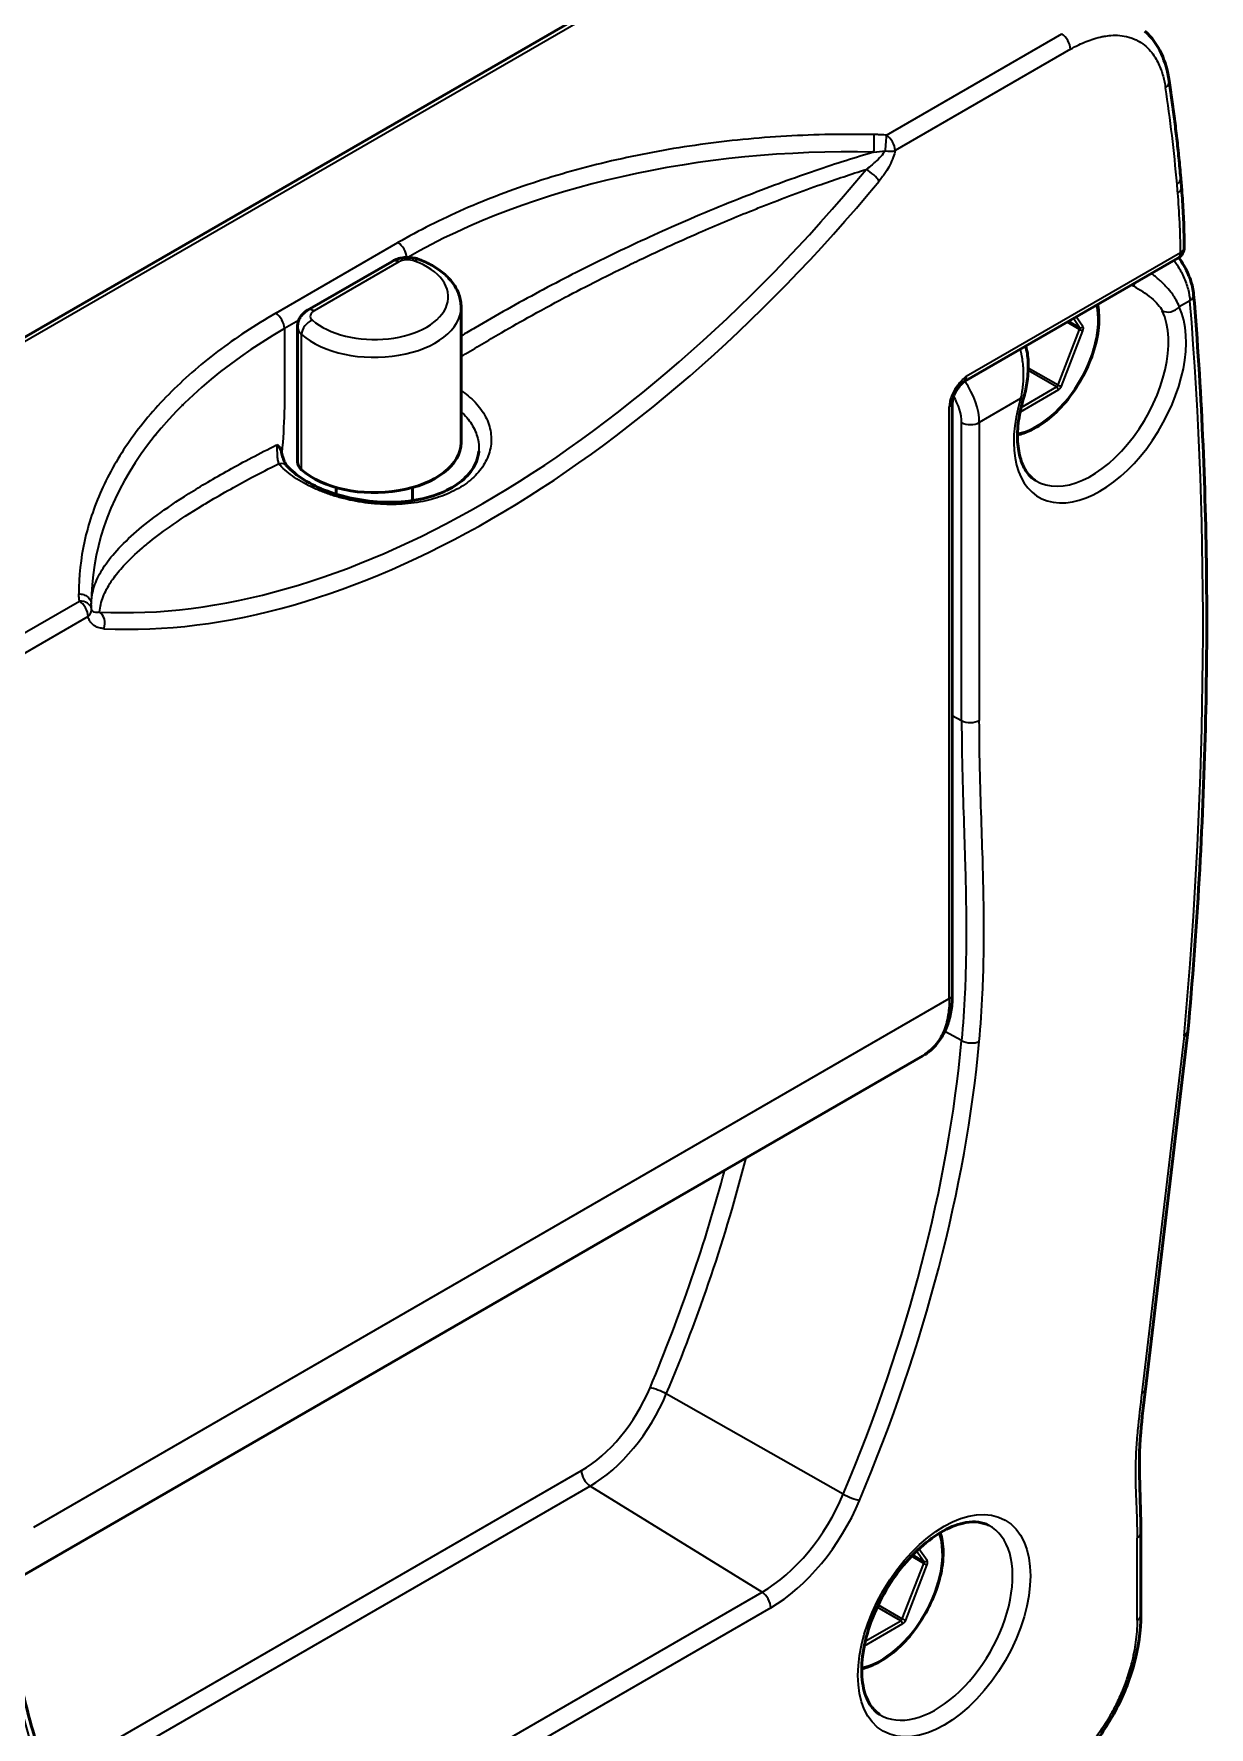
# Model space of a CAD drawing. Header units: millimetres. Extents: x 0 to 3000, y 0 to 3000.
# Drawn here: x 1074.8 to 1120.9, y 2087.1 to 2153.5 of the extents above; entities that cross this region are included whole.
import ezdxf

# ---------------------------------------------------------------- set-up
doc = ezdxf.new("R2010")
doc.units = ezdxf.units.MM
doc.layers.add('Visible (ANSI)', color=7, linetype='Continuous', lineweight=50)
doc.layers.add('Visible Narrow (ANSI)', color=7, linetype='Continuous', lineweight=35)

msp = doc.modelspace()

# ---------------------------------------------------------------- linework, layer by layer
at = {"layer": 'Visible (ANSI)'}
for p, q in [((1056.8588, 2131.5202), (1108.284, 2161.2106)), ((1094.5362, 2147.0317), (1094.5364, 2147.0318)), ((1090.8187, 2146.2876), (1090.8187, 2146.2879)), ((1100.6288, 2146.3336), (1100.629, 2146.3334)), ((1090.8187, 2145.5149), (1090.8187, 2145.5153)), ((1085.5078, 2142.7071), (1088.8274, 2144.6237)), ((1119.637, 2144.7454), (1111.2196, 2139.8856)), ((1091.5247, 2137.5169), (1091.5247, 2142.8241)), ((1085.1113, 2142.0699), (1085.1113, 2136.7627)), ((1111.2196, 2139.8856), (1111.2196, 2139.8856)), ((1080.6058, 2138.989), (1080.6107, 2138.9918)), ((1110.7885, 2115.8777), (1110.7885, 2139.0869)), ((1111.1185, 2138.6239), (1111.1184, 2138.624)), ((1078.7909, 2137.9412), (1078.7918, 2137.9417)), ((1079.5293, 2137.8001), (1079.5332, 2137.8024)), ((1078.1464, 2137.0017), (1078.1471, 2137.0021)), ((1084.5064, 2136.6951), (1084.5064, 2136.6951)), ((1092.2201, 2137.23), (1092.2198, 2137.2302)), ((1086.6247, 2135.4938), (1086.6247, 2135.7552)), ((1089.6247, 2135.2457), (1089.6247, 2135.7552)), ((1118.3639, 2100.4048), (1120.0243, 2114.4102)), ((1073.7982, 2092.7854), (1109.6347, 2113.4756)), ((1118.1836, 2091.5441), (1118.1842, 2094.7664))]:
    msp.add_line(p, q, dxfattribs=at)
msp.add_arc((1119.387, 2145.1784), 0.5, 300, 0.743916, dxfattribs=at)
for centre, major_axis, ratio, start_param, end_param in [((1118.797, 2151.6321), (0.4942, 0.0756), 0.6623992, 0, 0.0003298), ((1119.7551, 2143.28), (0.4983, 0.0411), 0.6272494, 0.0000232, 0.0000526), ((1088.1247, 2137.5169), (3.4, 0), 0.5773503, 3.7171202, 6.2831853), ((1086.1113, 2136.7627), (-1, 0), 0.5773503, 0, 0.5755276), ((1110.3885, 2115.8777), (0.4, 0), 0.5773503, 6.2825864, 6.2831853)]:
    msp.add_ellipse(centre, major_axis=major_axis, ratio=ratio, start_param=start_param, end_param=end_param, dxfattribs=at)
for points, knots in [([(1118.3385, 2153.6469), (1118.6092, 2153.4124), (1118.8272, 2153.1078), (1119.1332, 2152.4454), (1119.2335, 2152.0865), (1119.2914, 2151.7078)], [0, 0, 0, 0, 0.15822052, 0.15822052, 0.30537696, 0.30537696, 0.30537696, 0.30537696]), ([(1119.7464, 2147.9035), (1119.7237, 2148.1624), (1119.6994, 2148.4203), (1119.6479, 2148.934), (1119.6206, 2149.1899), (1119.563, 2149.6993), (1119.5326, 2149.953), (1119.4689, 2150.4581), (1119.4355, 2150.7096), (1119.3661, 2151.2073), (1119.3301, 2151.4535), (1119.2926, 2151.6986)], [0.096076418, 0.096076418, 0.096076418, 0.096076418, 0.10904571, 0.10904571, 0.122015002, 0.122015002, 0.134984294, 0.134984294, 0.147953586, 0.147953586, 0.160765369, 0.160765369, 0.160765369, 0.160765369]), ([(1119.7766, 2147.5472), (1119.7746, 2147.571), (1119.7727, 2147.5947), (1119.7687, 2147.6423), (1119.7667, 2147.6661), (1119.7627, 2147.7136), (1119.7607, 2147.7374), (1119.7567, 2147.7848), (1119.7546, 2147.8086), (1119.7505, 2147.856), (1119.7484, 2147.8798), (1119.7464, 2147.9035)], [0.0900935017, 0.0900935017, 0.0900935017, 0.0900935017, 0.091290085, 0.091290085, 0.0924866683, 0.0924866683, 0.0936832516, 0.0936832516, 0.0948798349, 0.0948798349, 0.0960764182, 0.0960764182, 0.0960764182, 0.0960764182]), ([(1119.887, 2145.1849), (1119.8849, 2145.3455), (1119.8817, 2145.5056), (1119.8734, 2145.8244), (1119.8681, 2145.9832), (1119.8555, 2146.2995), (1119.8481, 2146.4571), (1119.8313, 2146.7708), (1119.8218, 2146.927), (1119.8008, 2147.2381), (1119.7892, 2147.393), (1119.7766, 2147.5472)], [0.014880554, 0.014880554, 0.014880554, 0.014880554, 0.029923143, 0.029923143, 0.044965733, 0.044965733, 0.060008323, 0.060008323, 0.075050912, 0.075050912, 0.090093502, 0.090093502, 0.090093502, 0.090093502]), ([(1088.8274, 2144.6237), (1088.8935, 2144.6618), (1088.9616, 2144.691), (1089.1, 2144.736), (1089.1704, 2144.7518), (1089.3124, 2144.772), (1089.384, 2144.7763), (1089.5271, 2144.7737), (1089.5985, 2144.7668), (1089.7399, 2144.7413), (1089.8099, 2144.7226), (1089.8785, 2144.6969)], [1.5707963, 1.5707963, 1.5707963, 1.5707963, 1.8429815, 1.8429815, 2.1151666, 2.1151666, 2.3873518, 2.3873518, 2.6595369, 2.6595369, 2.9317221, 2.9317221, 2.9317221, 2.9317221]), ([(1091.5247, 2142.8241), (1091.5247, 2142.9927), (1091.4951, 2143.1609), (1091.3838, 2143.4793), (1091.3027, 2143.6295), (1091.1015, 2143.9057), (1090.9815, 2144.0321), (1090.7114, 2144.2614), (1090.5612, 2144.3644), (1090.2367, 2144.5478), (1090.0623, 2144.6281), (1089.8785, 2144.6969)], [2.35619449, 2.35619449, 2.35619449, 2.35619449, 2.55524824, 2.55524824, 2.75430199, 2.75430199, 2.95335574, 2.95335574, 3.15240949, 3.15240949, 3.35146325, 3.35146325, 3.35146325, 3.35146325]), ([(1119.6675, 2144.7645), (1119.7383, 2144.6677), (1119.8047, 2144.5666), (1119.9693, 2144.2843), (1120.0576, 2144.0951), (1120.1924, 2143.7105), (1120.2378, 2143.5109), (1120.2534, 2143.3211)], [0.02812371, 0.02812371, 0.02812371, 0.02812371, 0.06399808, 0.06399808, 0.126373, 0.126373, 0.19280674, 0.19280674, 0.19280674, 0.19280674]), ([(1120.0247, 2114.4138), (1120.2057, 2116.4277), (1120.3538, 2118.4269), (1120.5835, 2122.3926), (1120.6653, 2124.3591), (1120.7623, 2128.2564), (1120.7776, 2130.1871), (1120.7417, 2134.0097), (1120.6905, 2135.9016), (1120.5218, 2139.6434), (1120.4042, 2141.4934), (1120.2534, 2143.3211)], [6.17414147, 6.17414147, 6.17414147, 6.17414147, 6.21408198, 6.21408198, 6.25402248, 6.25402248, 6.29396298, 6.29396298, 6.33390348, 6.33390348, 6.37384398, 6.37384398, 6.37384398, 6.37384398]), ([(1085.5078, 2142.7071), (1085.4696, 2142.685), (1085.4321, 2142.66), (1085.3594, 2142.6021), (1085.3241, 2142.5694), (1085.2578, 2142.4943), (1085.2268, 2142.4519), (1085.1733, 2142.3568), (1085.1508, 2142.304), (1085.1198, 2142.1907), (1085.1113, 2142.1304), (1085.1113, 2142.0699)], [4.71238898, 4.71238898, 4.71238898, 4.71238898, 4.86946861, 4.86946861, 5.02654825, 5.02654825, 5.18362788, 5.18362788, 5.34070751, 5.34070751, 5.49778714, 5.49778714, 5.49778714, 5.49778714]), ([(1116.4851, 2142.9257), (1116.4913, 2142.895), (1116.4969, 2142.864), (1116.5472, 2142.5512), (1116.5487, 2142.2394), (1116.4663, 2141.5839), (1116.3821, 2141.2403), (1116.1376, 2140.5568), (1115.9775, 2140.2171), (1115.5975, 2139.5749), (1115.3777, 2139.2725), (1114.9, 2138.7347), (1114.642, 2138.4995), (1114.1121, 2138.1203), (1113.8403, 2137.9764), (1113.4976, 2137.8611), (1113.4213, 2137.8397), (1113.3458, 2137.823)], [2.9368917, 2.9368917, 2.9368917, 2.9368917, 2.9730583, 2.9730583, 3.2968774, 3.2968774, 3.6216049, 3.6216049, 3.9455192, 3.9455192, 4.2691124, 4.2691124, 4.5931056, 4.5931056, 4.917902, 4.917902, 5.0116946, 5.0116946, 5.0116946, 5.0116946]), ([(1113.6686, 2141.2995), (1113.7223, 2141.1085), (1113.7508, 2140.9051), (1113.775, 2140.4452), (1113.7615, 2140.1801), (1113.6971, 2139.7099), (1113.6525, 2139.4983), (1113.5926, 2139.3007)], [0.0085213, 0.0085213, 0.0085213, 0.0085213, 0.07210683, 0.07210683, 0.1503191, 0.1503191, 0.2145611, 0.2145611, 0.2145611, 0.2145611]), ([(1111.0319, 2139.6852), (1110.9881, 2139.6286), (1110.9466, 2139.5659), (1110.8775, 2139.4384), (1110.8488, 2139.3718), (1110.8113, 2139.2565), (1110.7996, 2139.205), (1110.7901, 2139.1333), (1110.7885, 2139.1084), (1110.7885, 2139.0869)], [0, 0, 0, 0, 0.022104106, 0.022104106, 0.043548964, 0.043548964, 0.061441926, 0.061441926, 0.072189104, 0.072189104, 0.072189104, 0.072189104]), ([(1113.5926, 2139.3007), (1113.4974, 2138.9869), (1113.4291, 2138.6775), (1113.3488, 2138.0876), (1113.3368, 2137.8071), (1113.3659, 2137.2943), (1113.4071, 2137.0621), (1113.5321, 2136.6607), (1113.6156, 2136.4917), (1113.8106, 2136.2186), (1113.9213, 2136.1138), (1114.0453, 2136.035)], [2.7401626, 2.7401626, 2.7401626, 2.7401626, 2.9725892, 2.9725892, 3.2050158, 3.2050158, 3.4374424, 3.4374424, 3.669869, 3.669869, 3.9022956, 3.9022956, 3.9022956, 3.9022956]), ([(1084.4877, 2137.1341), (1084.4812, 2137.1664), (1084.4596, 2137.2414), (1084.3984, 2137.347), (1084.3305, 2137.4022), (1084.2914, 2137.4237)], [0.10248133, 0.10248133, 0.10248133, 0.10248133, 0.33333333, 0.66666667, 1, 1, 1, 1]), ([(1084.4873, 2137.134), (1084.5023, 2137.0604), (1084.5205, 2136.9873), (1084.5613, 2136.8559), (1084.5843, 2136.7955), (1084.6291, 2136.6995), (1084.6516, 2136.661), (1084.6798, 2136.6212), (1084.6883, 2136.6107), (1084.695, 2136.6033)], [0, 0, 0, 0, 0.022589537, 0.022589537, 0.044526229, 0.044526229, 0.064709756, 0.064709756, 0.074840173, 0.074840173, 0.074840173, 0.074840173]), ([(1084.695, 2136.6033), (1084.8619, 2136.4174), (1085.091, 2136.2287), (1085.6335, 2135.8902), (1085.9505, 2135.7354), (1086.6514, 2135.4733), (1087.0464, 2135.3653), (1087.8595, 2135.2177), (1088.2883, 2135.1778), (1089.1227, 2135.1786), (1089.5387, 2135.2193), (1090.3008, 2135.3774), (1090.6565, 2135.497), (1091.2559, 2135.7918), (1091.5098, 2135.969), (1091.9005, 2136.3523), (1092.0399, 2136.5622), (1092.1758, 2136.9054), (1092.2069, 2137.0399), (1092.2169, 2137.1738)], [0, 0, 0, 0, 0.1215135, 0.1215135, 0.2405788, 0.2405788, 0.3645526, 0.3645526, 0.4905784, 0.4905784, 0.6171184, 0.6171184, 0.7429394, 0.7429394, 0.8656587, 0.8656587, 0.9900219, 0.9900219, 1.0688695, 1.0688695, 1.0688695, 1.0688695]), ([(1110.7887, 2115.8776), (1110.7886, 2115.6685), (1110.7737, 2115.4653), (1110.7135, 2115.0747), (1110.6681, 2114.8872), (1110.5456, 2114.5328), (1110.4684, 2114.3658), (1110.282, 2114.0582), (1110.1727, 2113.9175), (1109.9459, 2113.6914), (1109.8332, 2113.6006), (1109.7121, 2113.5231)], [4.71293619, 4.71293619, 4.71293619, 4.71293619, 4.8699672, 4.8699672, 5.0269982, 5.0269982, 5.18402921, 5.18402921, 5.34106021, 5.34106021, 5.47064933, 5.47064933, 5.47064933, 5.47064933]), ([(1119.8807, 2114.2597), (1119.8815, 2114.26), (1119.8822, 2114.2603), (1119.9291, 2114.2808), (1119.9655, 2114.3061), (1120.0105, 2114.3594), (1120.0222, 2114.386), (1120.0247, 2114.4138)], [-0.000317209, -0.000317209, -0.000317209, -0.000317209, 0, 0, 0.019883368, 0.019883368, 0.036636017, 0.036636017, 0.036636017, 0.036636017]), ([(1118.3639, 2100.4048), (1118.2961, 2099.8328), (1118.2259, 2099.2607), (1118.0604, 2097.3306), (1118.1833, 2096.096), (1118.1829, 2094.7661)], [0, 0, 0, 0, 0.19778111, 0.19778111, 0.68170626, 0.68170626, 0.68170626, 0.68170626]), ([(1112.2146, 2095.0603), (1111.9781, 2095.1837), (1111.6837, 2095.2294), (1111.0555, 2095.1222), (1110.7556, 2095.0155), (1110.1453, 2094.6816), (1109.8361, 2094.4598), (1109.2329, 2093.9157), (1108.939, 2093.5926), (1108.4, 2092.8761), (1108.1554, 2092.4821), (1107.7442, 2091.6661), (1107.5777, 2091.2443), (1107.34, 2090.4216), (1107.2683, 2090.0207), (1107.2215, 2089.2865), (1107.2455, 2088.9527), (1107.3729, 2088.3823), (1107.4765, 2088.1477), (1107.7013, 2087.8328), (1107.812, 2087.7282), (1107.9359, 2087.6494)], [0.8100934, 0.8100934, 0.8100934, 0.8100934, 1.232102, 1.232102, 1.5445488, 1.5445488, 1.8448351, 1.8448351, 2.148106, 2.148106, 2.4542277, 2.4542277, 2.7608155, 2.7608155, 3.0653149, 3.0653149, 3.3662364, 3.3662364, 3.670024, 3.670024, 3.9022956, 3.9022956, 3.9022956, 3.9022956]), ([(1110.3163, 2094.772), (1110.3488, 2094.6692), (1110.3742, 2094.5606), (1110.4378, 2094.1656), (1110.4393, 2093.8538), (1110.3569, 2093.1984), (1110.2727, 2092.8547), (1110.0282, 2092.1712), (1109.8681, 2091.8315), (1109.4881, 2091.1893), (1109.2683, 2090.8869), (1108.7906, 2090.3491), (1108.5326, 2090.1139), (1108.0027, 2089.7347), (1107.7309, 2089.5908), (1107.3882, 2089.4755), (1107.3119, 2089.4541), (1107.2364, 2089.4374)], [2.842287, 2.842287, 2.842287, 2.842287, 2.9730583, 2.9730583, 3.2968774, 3.2968774, 3.6216049, 3.6216049, 3.9455192, 3.9455192, 4.2691124, 4.2691124, 4.5931056, 4.5931056, 4.917902, 4.917902, 5.0116946, 5.0116946, 5.0116946, 5.0116946]), ([(1073.7416, 2092.2018), (1073.8452, 2091.1938), (1073.9911, 2090.217), (1074.3658, 2088.3338), (1074.5946, 2087.4276), (1075.1326, 2085.6932), (1075.4418, 2084.8651), (1076.1373, 2083.2939), (1076.5237, 2082.5507), (1077.3696, 2081.1551), (1077.8292, 2080.5025), (1078.3234, 2079.8976)], [3.25315193, 3.25315193, 3.25315193, 3.25315193, 3.34483766, 3.34483766, 3.43652339, 3.43652339, 3.52820913, 3.52820913, 3.61989486, 3.61989486, 3.71158059, 3.71158059, 3.71158059, 3.71158059]), ([(1118.1836, 2091.5441), (1118.1835, 2090.9326), (1118.0922, 2090.2663), (1117.7402, 2088.9886), (1117.4891, 2088.3602), (1116.891, 2087.2428), (1116.5494, 2086.7327), (1115.8096, 2085.8338), (1115.4043, 2085.4328), (1114.7029, 2084.8687), (1114.409, 2084.6671), (1114.1144, 2084.497)], [0, 0, 0, 0, 0.21891378, 0.21891378, 0.41931842, 0.41931842, 0.59948424, 0.59948424, 0.77684351, 0.77684351, 0.89864638, 0.89864638, 0.89864638, 0.89864638])]:
    msp.add_open_spline(points, degree=3, knots=knots, dxfattribs=at)
for points in [[(1111.1912, 2139.864), (1111.1361, 2139.8089), (1111.0821, 2139.7502), (1111.0319, 2139.6852)], [(1111.2196, 2139.8856), (1111.2087, 2139.8793), (1111.1986, 2139.8714), (1111.1909, 2139.8637)], [(1092.2166, 2137.1745), (1092.2166, 2137.1743), (1092.2165, 2137.174), (1092.2165, 2137.1738)]]:
    msp.add_open_spline(points, degree=3, dxfattribs=at)
at = {"layer": 'Visible Narrow (ANSI)'}
for p, q in [((1108.5464, 2161.1784), (1057.1212, 2131.488)), ((1108.2039, 2149.5731), (1115.0805, 2153.5433)), ((1115.4217, 2152.9383), (1108.5451, 2148.9681)), ((1105.4833, 2148.8977), (1105.4833, 2148.8979)), ((1090.953, 2146.3516), (1090.953, 2146.3514)), ((1100.7408, 2146.3812), (1100.7405, 2146.3814)), ((1084.2543, 2142.5907), (1089.0503, 2145.3591)), ((1090.953, 2145.5812), (1090.953, 2145.5807)), ((1089.0774, 2144.5989), (1085.7578, 2142.6823)), ((1111.3286, 2140.1194), (1119.7406, 2144.9745)), ((1094.7366, 2143.5099), (1094.7399, 2143.5118)), ((1120.1087, 2143.0758), (1119.6897, 2142.834)), ((1085.1551, 2142.3083), (1084.5958, 2141.9854)), ((1114.9374, 2139.7778), (1115.7805, 2141.9506)), ((1115.7805, 2141.9506), (1115.2884, 2142.2347)), ((1115.3591, 2142.2755), (1115.7805, 2142.0323)), ((1115.7805, 2142.0323), (1115.5372, 2142.3784)), ((1115.9124, 2142.0676), (1115.6487, 2142.4428)), ((1085.2724, 2136.4485), (1085.2724, 2141.7557)), ((1115.0693, 2139.7315), (1115.9124, 2141.9043)), ((1111.3286, 2140.1194), (1111.3286, 2140.1194)), ((1113.5511, 2140.5781), (1113.5512, 2140.5781)), ((1113.5607, 2140.4611), (1113.5607, 2140.4611)), ((1114.8762, 2139.7016), (1113.7634, 2140.344)), ((1113.7663, 2140.4539), (1114.9374, 2139.7778)), ((1114.9469, 2139.5791), (1113.4442, 2138.7116)), ((1113.4846, 2138.8981), (1114.8762, 2139.7016)), ((1110.6714, 2115.7144), (1110.6714, 2138.9236)), ((1113.4676, 2139.2416), (1111.8478, 2138.3064)), ((1111.1532, 2126.6173), (1111.1532, 2138.2995)), ((1111.8478, 2138.3064), (1111.8478, 2126.6243)), ((1079.3091, 2137.5179), (1079.3054, 2137.5158)), ((1084.3003, 2137.4186), (1084.3003, 2137.4186)), ((1078.0026, 2136.7636), (1078.0019, 2136.7632)), ((1084.4984, 2137.1311), (1084.4954, 2137.0958)), ((1077.4912, 2134.1285), (1077.4892, 2134.1274)), ((1076.8204, 2133.9174), (1076.8204, 2133.9177)), ((1077.2766, 2133.3635), (1077.2749, 2133.3625)), ((1077.2934, 2133.4391), (1077.2951, 2133.4401)), ((1069.6789, 2127.3307), (1076.5554, 2131.3009)), ((1076.8966, 2130.6959), (1070.0201, 2126.7257)), ((1110.7885, 2126.8137), (1111.1532, 2126.6173)), ((1074.7705, 2094.987), (1110.6714, 2115.7144)), ((1111.1517, 2114.0677), (1110.4909, 2114.4266)), ((1119.8807, 2114.2597), (1118.2209, 2100.2596)), ((1106.5134, 2096.2863), (1099.573, 2100.2112)), ((1075.3521, 2085.1434), (1096.2452, 2097.2061)), ((1096.5864, 2096.6011), (1075.6123, 2084.4916)), ((1103.3286, 2092.4366), (1096.5864, 2096.6011)), ((1109.803, 2093.682), (1109.4815, 2094.1394)), ((1118.0371, 2091.3401), (1118.0371, 2094.5622)), ((1108.828, 2091.3922), (1109.6711, 2093.565)), ((1108.9599, 2091.3459), (1109.803, 2093.5187)), ((1109.6711, 2093.565), (1109.1848, 2093.8458)), ((1109.2351, 2093.8984), (1109.6711, 2093.6467)), ((1109.6711, 2093.6467), (1109.3873, 2094.0503)), ((1081.4308, 2079.7939), (1103.3286, 2092.4366)), ((1103.6698, 2091.8316), (1081.772, 2079.1889)), ((1108.7668, 2091.316), (1107.8415, 2091.8502)), ((1107.8828, 2091.9379), (1108.828, 2091.3922)), ((1108.8375, 2091.1935), (1107.3348, 2090.326)), ((1107.3752, 2090.5126), (1108.7668, 2091.316))]:
    msp.add_line(p, q, dxfattribs=at)
for centre, major_axis, ratio, start_param, end_param in [((1115.0681, 2153.1424), (-0.25, 0.433), 0.5773503, 3.9269908, 5.4628754), ((1065.5367, 2110.4247), (-38.4069, -66.5228), 0.5773503, 2.4522709, 2.5171174), ((1118.797, 2151.6321), (0.4942, 0.0756), 0.6623992, 5.4035405, 6.2831853), ((1108.1916, 2149.1722), (0.0341, 0.4988), 0.0503069, 0.6408914, 2.0188214), ((1108.1916, 2149.1722), (0.25, -0.433), 0.5773489, 0.7853891, 2.3212772), ((1107.6563, 2133.4499), (-25.8399, 0.8058), 0.5977916, 4.7288086, 5.5137828), ((1108.1916, 2149.1722), (0.4924, -0.0868), 0.4355527, 4.7131869, 5.5868902), ((1092.3797, 2171.4082), (-22.2159, -38.4791), 0.5773503, 0.2864835, 1.2842898), ((1107.5684, 2147.9768), (-0.385, 0.3191), 0.2307443, 3.7776482, 5.3127122), ((1119.2483, 2147.8598), (0.4981, 0.0437), 0.6300721, 5.4449054, 6.2831853), ((1092.7209, 2171.2112), (-22.4658, -38.9118), 0.5773503, 0.2864837, 1.2842897), ((1065.9471, 2110.7073), (-38.1154, -66.0178), 0.5773503, 2.446288, 2.4522709), ((1119.2782, 2147.5063), (0.4983, 0.0408), 0.6269539, 5.4484941, 6.2831853), ((1092.1719, 2128.5838), (-19.4962, -33.7684), 0.5773503, 2.371079, 2.446288), ((1089.0381, 2144.9578), (-0.25, 0.433), 0.5770142, 3.9776855, 5.4627603), ((1088.1247, 2143.2323), (2.9, 0), 0.5773503, 3.7171202, 7.2784541), ((1089.0774, 2144.1906), (-0.25, 0.433), 0.5773503, 5.4977871, 6.2831853), ((1089.431, 2144.3948), (0.5, 0), 0.5773503, 0.9952688, 2.3561945), ((1089.7031, 2144.2287), (0.1754, 0.4682), 0.4444007, 0, 0.7003532), ((1119.387, 2145.1784), (0.25, -0.433), 0.5773503, 0, 0.7857081), ((1119.387, 2145.1784), (0.5, 0.0065), 0.5858773, 5.49024, 6.2831853), ((1119.7551, 2143.28), (0.4983, 0.0411), 0.6272494, 5.4481579, 6.2831853), ((1084.2417, 2142.1901), (0.2501, -0.433), 0.5770858, 0.7845527, 2.3212194), ((1088.1247, 2142.8241), (3.4, 0), 0.5773503, 3.7171202, 6.2831853), ((1085.7578, 2142.274), (-0.25, 0.433), 0.5773503, 5.4977871, 6.2831853), ((1086.1113, 2142.4782), (-0.5, 0), 0.5773503, 5.4977871, 6.8587129), ((1116.5787, 2139.5129), (-2.3898, -4.1393), 0.5773503, 5.0963567, 9.0408108), ((1114.1038, 2140.9418), (1.7, 2.9445), 0.5773503, 3.6066323, 5.7189668), ((1116.2375, 2139.7099), (-2.14, -3.7066), 0.5773503, 6.2584901, 9.0408108), ((1119.3362, 2143.0381), (-0.4531, -0.2114), 0.7570441, 0.5220831, 2.0579729), ((995.9936, 2058.3895), (-88.1245, -152.6361), 0.5773503, 2.2471858, 2.4468532), ((1102.8496, 2130.7252), (-25.822, 0.7691), 0.5969106, 5.5151613, 6.3029548), ((1086.1113, 2142.0699), (-1, 0), 0.5773503, 0, 0.5755276), ((1085.6919, 2141.9128), (-0.3324, -0.3735), 0.6849633, 4.0563832, 5.6271795), ((1115.8417, 2142.1085), (-0.0818, -0.0575), 0.7886751, 0.3508794, 1.9216757), ((1115.7192, 2141.9561), (0.05, 0.0866), 0.5773503, 4.9741884, 6.0213859), ((1115.8417, 2141.9452), (-0.0932, 0.0362), 0.2113249, 0.938882, 2.5096783), ((1115.7899, 2141.9153), (0.1, 0.1732), 0.5773503, 4.9741884, 6.0213859), ((1110.3965, 2139.1015), (1.0402, -1.7086), 0.592262, 1.7452373, 1.7452708), ((1110.0564, 2138.8899), (0.7895, -1.2753), 0.5970685, 0.7675686, 1.5475364), ((1110.7153, 2139.9298), (0.3165, -0.2446), 0.1858356, 0.0000083, 0.6280893), ((1110.3965, 2139.1015), (1.0402, -1.7086), 0.592262, 0.7716206, 1.691154), ((1113.1141, 2139.4458), (0.4785, -0.1451), 0.3058596, 5.6316485, 6.2831945), ((1114.8762, 2139.7832), (0.05, 0.0866), 0.5773503, 3.9269908, 4.9741884), ((1114.8762, 2139.6199), (-0.05, 0.0866), 0.5773503, 3.9269908, 5.4977871), ((1114.9986, 2139.7723), (0.0932, -0.0362), 0.2113249, 4.0804747, 5.651271), ((1114.9469, 2139.7424), (0.1, 0.1732), 0.5773503, 3.9269908, 4.9741884), ((1110.3885, 2139.0869), (0.4, 0), 0.5773503, 5.4977856, 6.2831525), ((1111.4942, 2138.5105), (-0.5, -0.0001), 0.5773222, 0.8202327, 2.356098), ((1114.0331, 2140.9826), (-1.75, -3.0311), 0.5773503, 5.9850573, 5.9850645), ((1084.3229, 2136.2693), (0.3721, 0.334), 0.7209786, 0.00005, 0.8926078), ((1076.5431, 2130.9), (0.4955, 0.067), 0.798186, 0.0605025, 1.438494), ((1076.5431, 2130.9), (-0.25, 0.433), 0.5773503, 3.9270244, 5.4628781), ((1076.5431, 2130.9), (0.4882, 0.1079), 0.6905121, 5.358811, 6.2328064), ((1077.1656, 2130.4242), (-0.0259, -0.4993), 0.783219, 1.190296, 2.726499), ((1111.4942, 2126.8284), (0.5, 0), 0.5773503, 3.9618974, 5.4977637), ((1110.3885, 2115.8777), (0.4, 0), 0.5773503, 5.4978014, 6.2825864), ((1080.8017, 2100.4711), (21.5949, 37.4035), 0.5773503, 4.9277992, 5.3862279), ((1081.143, 2100.2741), (21.8448, 37.8362), 0.5773503, 4.9277992, 5.3862279), ((1111.4905, 2114.2322), (-0.4979, 0.0457), 0.509486, 0.870204, 2.406073), ((1074.0595, 2104.3637), (-21.4284, -37.1151), 0.5773503, 1.7862066, 2.0235242), ((1073.7183, 2104.5607), (-21.1786, -36.6824), 0.5773503, 1.7862066, 2.007349), ((1096.2452, 2100.8943), (-2.2586, -3.912), 0.5773503, 0.7853982, 1.7862066), ((1096.5864, 2100.6973), (-2.5084, -4.3447), 0.5773503, 0.7853982, 1.7862066), ((1099.2879, 2100.2525), (-0.4609, 0.1938), 0.1745247, 4.1207511, 5.6566408), ((1117.8674, 2100.4637), (0.4965, -0.0589), 0.4872703, 5.5608385, 6.2831853), ((1096.5987, 2097.0019), (-0.25, 0.433), 0.5773503, 0.7853982, 2.3212879), ((1103.3286, 2096.8047), (2.6749, 4.6331), 0.5773503, 3.9269908, 4.9277992), ((1106.7986, 2096.245), (-0.4609, 0.1938), 0.1745247, 0.9791584, 2.5150482), ((1103.6698, 2096.6077), (2.9248, 5.0658), 0.5773503, 3.9269908, 4.9277992), ((1110.1281, 2091.3243), (-2.14, -3.7066), 0.5773503, 6.2584901, 9.4494732), ((1107.9944, 2092.5562), (1.7, 2.9445), 0.5773503, 3.6066323, 5.8181456), ((1117.6842, 2094.7665), (0.5, -0.0001), 0.577237, 5.4967007, 6.2821408), ((1109.7323, 2093.7229), (-0.0818, -0.0575), 0.7886751, 0.3508794, 1.9216757), ((1109.6098, 2093.5705), (0.05, 0.0866), 0.5773503, 4.9741884, 6.0213859), ((1109.7323, 2093.5596), (-0.0932, 0.0362), 0.2113249, 0.938882, 2.5096783), ((1109.6805, 2093.5297), (0.1, 0.1732), 0.5773503, 4.9741884, 6.0213859), ((1103.3162, 2092.0357), (-0.25, 0.433), 0.5773503, 3.9269908, 5.4628806), ((1104.2989, 2113.6432), (-21.8448, -37.8362), 0.5773503, 5.6093464, 6.0677751), ((1117.6836, 2091.5442), (0.5, -0.0001), 0.577237, 5.4976612, 6.2831853), ((1108.7668, 2091.3976), (0.05, 0.0866), 0.5773503, 3.9269908, 4.9741884), ((1108.7668, 2091.2343), (-0.05, 0.0866), 0.5773503, 3.9269908, 5.4977871), ((1108.8892, 2091.3867), (0.0932, -0.0362), 0.2113249, 4.0804747, 5.651271), ((1108.8375, 2091.3568), (0.1, 0.1732), 0.5773503, 3.9269908, 4.9741884)]:
    msp.add_ellipse(centre, major_axis=major_axis, ratio=ratio, start_param=start_param, end_param=end_param, dxfattribs=at)
msp.add_ellipse((1110.4693, 2091.1273), major_axis=(2.3898, 4.1393), ratio=0.5773503, dxfattribs=at)
for points, knots in [([(1115.4217, 2152.9383), (1115.5305, 2153.0011), (1115.6392, 2153.0592), (1115.7476, 2153.1122), (1115.8464, 2153.1605), (1115.9449, 2153.2046), (1116.0428, 2153.2441), (1116.1425, 2153.2844), (1116.2416, 2153.32), (1116.3398, 2153.3506), (1116.4489, 2153.3847), (1116.5569, 2153.4127), (1116.6633, 2153.4342), (1116.6882, 2153.4393), (1116.713, 2153.4439), (1116.7377, 2153.4483), (1116.8282, 2153.4642), (1116.9175, 2153.4754), (1117.0053, 2153.4817), (1117.1254, 2153.4904), (1117.2427, 2153.49), (1117.3564, 2153.4804), (1117.4772, 2153.4702), (1117.594, 2153.4494), (1117.7059, 2153.4183), (1117.7695, 2153.4006), (1117.8316, 2153.3794), (1117.8919, 2153.355), (1117.9416, 2153.3349), (1117.9902, 2153.3124), (1118.0375, 2153.2878), (1118.1407, 2153.234), (1118.2381, 2153.1695), (1118.3289, 2153.095), (1118.413, 2153.026), (1118.4915, 2152.9483), (1118.564, 2152.8626), (1118.6219, 2152.7942), (1118.676, 2152.7208), (1118.7262, 2152.6426), (1118.7321, 2152.6333), (1118.7381, 2152.624), (1118.7439, 2152.6145), (1118.7929, 2152.5357), (1118.8379, 2152.4522), (1118.8791, 2152.3645), (1118.9158, 2152.2862), (1118.9494, 2152.2045), (1118.9799, 2152.1197), (1119.0073, 2152.0434), (1119.0322, 2151.9645), (1119.0546, 2151.8834), (1119.0749, 2151.8099), (1119.0932, 2151.7346), (1119.1093, 2151.6575), (1119.125, 2151.5826), (1119.1387, 2151.506), (1119.1506, 2151.428)], [0, 0, 0, 0, 0.06076372, 0.06076372, 0.06076372, 0.11616863, 0.11616863, 0.11616863, 0.17261167, 0.17261167, 0.17261167, 0.23532933, 0.23532933, 0.23532933, 0.25, 0.25, 0.25, 0.30376686, 0.30376686, 0.30376686, 0.37730725, 0.37730725, 0.37730725, 0.45549994, 0.45549994, 0.45549994, 0.5, 0.5, 0.5, 0.53667015, 0.53667015, 0.53667015, 0.61669867, 0.61669867, 0.61669867, 0.69084159, 0.69084159, 0.69084159, 0.75, 0.75, 0.75, 0.75704135, 0.75704135, 0.75704135, 0.81585758, 0.81585758, 0.81585758, 0.86834111, 0.86834111, 0.86834111, 0.91559913, 0.91559913, 0.91559913, 0.95840408, 0.95840408, 0.95840408, 0.99999447, 0.99999447, 0.99999447, 0.99999447]), ([(1107.7299, 2149.594), (1106.5713, 2149.6182), (1105.4242, 2149.5975), (1104.2836, 2149.5318), (1103.1429, 2149.466), (1102.0087, 2149.3551), (1100.8947, 2149.2001), (1099.7807, 2149.0451), (1098.6871, 2148.846), (1097.6222, 2148.6046), (1096.5573, 2148.3632), (1095.5213, 2148.0795), (1094.5224, 2147.7556), (1093.5236, 2147.4316), (1092.562, 2147.0674), (1091.6487, 2146.6675), (1090.7354, 2146.2676), (1089.8705, 2145.8321), (1089.0503, 2145.359)], [0, 0, 0, 0, 0.16666667, 0.16666667, 0.16666667, 0.33333333, 0.33333333, 0.33333333, 0.5, 0.5, 0.5, 0.66666667, 0.66666667, 0.66666667, 0.83333333, 0.83333333, 0.83333333, 0.99999956, 0.99999956, 0.99999956, 0.99999956]), ([(1108.2039, 2149.5731), (1108.1918, 2149.574), (1108.1797, 2149.5748), (1108.1676, 2149.5755), (1108.1272, 2149.5782), (1108.0867, 2149.5805), (1108.0463, 2149.5826), (1107.9938, 2149.5854), (1107.9413, 2149.5878), (1107.8885, 2149.5896), (1107.8357, 2149.5915), (1107.7826, 2149.5929), (1107.7299, 2149.594)], [0.00000214, 0.00000214, 0.00000214, 0.00000214, 0.07687593, 0.07687593, 0.07687593, 0.33333333, 0.33333333, 0.33333333, 0.66666667, 0.66666667, 0.66666667, 1, 1, 1, 1]), ([(1107.7163, 2148.9079), (1107.0088, 2148.697), (1106.2342, 2148.4557), (1105.4158, 2148.1772), (1104.5964, 2147.8983), (1103.7332, 2147.584), (1102.7666, 2147.2074), (1101.8, 2146.8308), (1100.7316, 2146.3855), (1099.78, 2145.9633), (1098.8283, 2145.541), (1097.9891, 2145.1491), (1097.1436, 2144.7371), (1096.298, 2144.3252), (1095.4483, 2143.8911), (1094.5985, 2143.4361), (1093.7487, 2142.9812), (1092.899, 2142.5048), (1092.0779, 2142.0216), (1091.892, 2141.9122), (1091.7076, 2141.8025), (1091.5247, 2141.6925)], [0.00018952, 0.00018952, 0.00018952, 0.00018952, 0.14285714, 0.14285714, 0.14285714, 0.28571429, 0.28571429, 0.28571429, 0.42857143, 0.42857143, 0.42857143, 0.57142857, 0.57142857, 0.57142857, 0.71428571, 0.71428571, 0.71428571, 0.85714286, 0.85714286, 0.85714286, 0.88947247, 0.88947247, 0.88947247, 0.88947247]), ([(1108.1542, 2148.9577), (1108.1079, 2148.8875), (1108.0508, 2148.8092), (1107.9846, 2148.7338), (1107.9185, 2148.6583), (1107.8436, 2148.5862), (1107.7499, 2148.5024), (1107.7178, 2148.4737), (1107.6835, 2148.4437), (1107.6468, 2148.4129), (1107.5766, 2148.3538), (1107.498, 2148.2919), (1107.4117, 2148.2305)], [0.0000003, 0.0000003, 0.0000003, 0.0000003, 0.33333333, 0.33333333, 0.33333333, 0.66666667, 0.66666667, 0.66666667, 0.78088261, 0.78088261, 0.78088261, 1, 1, 1, 1]), ([(1091.5247, 2140.8851), (1091.9974, 2141.176), (1092.4829, 2141.4662), (1092.9794, 2141.7548), (1093.3603, 2141.9762), (1093.7477, 2142.1966), (1094.1407, 2142.4156), (1094.6146, 2142.6797), (1095.0968, 2142.9416), (1095.586, 2143.2006), (1096.4458, 2143.6559), (1097.327, 2144.1022), (1098.2233, 2144.5349), (1098.2729, 2144.5588), (1098.3225, 2144.5827), (1098.3721, 2144.6066), (1099.192, 2145.0003), (1100.0241, 2145.3823), (1100.8643, 2145.7499), (1101.5187, 2146.0362), (1102.1779, 2146.3136), (1102.8404, 2146.5808), (1103.0201, 2146.6534), (1103.2001, 2146.7251), (1103.3803, 2146.7961), (1104.1328, 2147.0924), (1104.8887, 2147.3749), (1105.6461, 2147.6412), (1106.234, 2147.8479), (1106.8228, 2148.0448), (1107.4117, 2148.2305)], [0.08268984, 0.08268984, 0.08268984, 0.08268984, 0.1773671, 0.1773671, 0.1773671, 0.25, 0.25, 0.25, 0.33757155, 0.33757155, 0.33757155, 0.49148768, 0.49148768, 0.49148768, 0.5, 0.5, 0.5, 0.64053537, 0.64053537, 0.64053537, 0.75, 0.75, 0.75, 0.77970491, 0.77970491, 0.77970491, 0.9037351, 0.9037351, 0.9037351, 1, 1, 1, 1]), ([(1119.4868, 2144.6587), (1119.5261, 2144.6037), (1119.6658, 2144.397), (1119.8717, 2144.0161), (1120.0475, 2143.5268), (1120.0999, 2143.2194), (1120.1087, 2143.0758)], [0.15648272, 0.15648272, 0.15648272, 0.15648272, 0.25, 0.5, 0.75, 0.99999998, 0.99999998, 0.99999998, 0.99999998]), ([(1119.6897, 2142.834), (1119.6614, 2142.9205), (1119.6219, 2143.0108), (1119.5692, 2143.1058), (1119.5472, 2143.1457), (1119.5227, 2143.1864), (1119.4957, 2143.228), (1119.4554, 2143.2901), (1119.4091, 2143.3547), (1119.3586, 2143.419), (1119.2947, 2143.5003), (1119.2238, 2143.581), (1119.152, 2143.6563), (1119.1229, 2143.6867), (1119.0936, 2143.7163), (1119.0642, 2143.7452), (1118.9635, 2143.844), (1118.8611, 2143.9347), (1118.7518, 2144.0245), (1118.7375, 2144.0363), (1118.723, 2144.048), (1118.7085, 2144.0597), (1118.6725, 2144.0887), (1118.6359, 2144.1174), (1118.5987, 2144.1459)], [0, 0, 0, 0, 0.17615519, 0.17615519, 0.17615519, 0.25, 0.25, 0.25, 0.36029296, 0.36029296, 0.36029296, 0.5, 0.5, 0.5, 0.55655512, 0.55655512, 0.55655512, 0.75, 0.75, 0.75, 0.77532023, 0.77532023, 0.77532023, 0.83798906, 0.83798906, 0.83798906, 0.83798906]), ([(1117.8913, 2143.6592), (1117.8921, 2143.6599), (1117.8933, 2143.6613), (1117.8951, 2143.6637), (1117.9012, 2143.6718), (1117.9134, 2143.6903), (1117.9334, 2143.7226), (1117.9435, 2143.7389), (1117.9556, 2143.7587), (1117.9695, 2143.7817), (1117.9699, 2143.7822), (1117.9702, 2143.7827), (1117.9705, 2143.7832)], [0, 0, 0, 0, 0.05744275, 0.05744275, 0.05744275, 0.25, 0.25, 0.25, 0.34669323, 0.34669323, 0.34669323, 0.34889642, 0.34889642, 0.34889642, 0.34889642]), ([(1117.8913, 2143.6592), (1118.1458, 2143.5133), (1118.3915, 2143.3556), (1118.5918, 2143.1893), (1118.7921, 2143.023), (1118.9468, 2142.8477), (1119.0233, 2142.6838)], [0, 0, 0, 0, 0.5, 0.5, 0.5, 1, 1, 1, 1]), ([(1084.2539, 2142.5907), (1083.4343, 2142.1172), (1081.9179, 2141.1141), (1079.9915, 2139.4295), (1078.4619, 2137.6032), (1077.3515, 2135.6651), (1076.6802, 2133.6457), (1076.5333, 2132.2774), (1076.5356, 2131.5851)], [0.0000004, 0.0000004, 0.0000004, 0.0000004, 0.16666667, 0.33333333, 0.5, 0.66666667, 0.83333333, 1, 1, 1, 1]), ([(1113.4448, 2141.1703), (1113.4637, 2141.1019), (1113.4803, 2141.0321), (1113.4947, 2140.9613), (1113.4963, 2140.9531), (1113.498, 2140.9448), (1113.4996, 2140.9365), (1113.5344, 2140.7585), (1113.5557, 2140.5743), (1113.565, 2140.387), (1113.5659, 2140.3707), (1113.5666, 2140.3544), (1113.5672, 2140.3381), (1113.5742, 2140.1579), (1113.57, 2139.9754), (1113.5549, 2139.7981), (1113.5542, 2139.7896), (1113.5534, 2139.7812), (1113.5527, 2139.7728), (1113.5359, 2139.5883), (1113.5076, 2139.4096), (1113.4676, 2139.2416)], [0.1546748, 0.1546748, 0.1546748, 0.1546748, 0.25, 0.25, 0.25, 0.26110194, 0.26110194, 0.26110194, 0.5, 0.5, 0.5, 0.52077369, 0.52077369, 0.52077369, 0.75, 0.75, 0.75, 0.76090777, 0.76090777, 0.76090777, 0.99999999, 0.99999999, 0.99999999, 0.99999999]), ([(1111.3286, 2140.1194), (1111.286, 2140.0783), (1111.2441, 2140.0366), (1111.2055, 2139.9978), (1111.167, 2139.959), (1111.1318, 2139.9231), (1111.0975, 2139.8851), (1111.0632, 2139.8471), (1111.0298, 2139.807), (1110.9982, 2139.7665)], [0, 0, 0, 0, 0.3333333, 0.3333333, 0.3333333, 0.6666667, 0.6666667, 0.6666667, 1, 1, 1, 1]), ([(1111.3286, 2140.1194), (1111.3256, 2140.0949), (1111.3203, 2140.0717), (1111.3115, 2140.0489), (1111.3028, 2140.0261), (1111.2908, 2140.0035), (1111.2788, 2139.9823), (1111.2668, 2139.961), (1111.2545, 2139.9411), (1111.2402, 2139.9213), (1111.231, 2139.9087), (1111.221, 2139.8961), (1111.2088, 2139.8826), (1111.2034, 2139.8766), (1111.1976, 2139.8704), (1111.1912, 2139.864)], [0, 0, 0, 0, 0.14285714, 0.14285714, 0.14285714, 0.28571429, 0.28571429, 0.28571429, 0.42857143, 0.42857143, 0.42857143, 0.52016761, 0.52016761, 0.52016761, 0.5610263, 0.5610263, 0.5610263, 0.5610263]), ([(1111.3286, 2140.1192), (1111.3294, 2140.0665), (1111.3209, 2140.0189), (1111.3027, 2139.9791), (1111.2844, 2139.9392), (1111.2563, 2139.9074), (1111.2217, 2139.8868), (1111.221, 2139.8864), (1111.2203, 2139.886), (1111.2196, 2139.8856)], [0.00041856, 0.00041856, 0.00041856, 0.00041856, 0.33333333, 0.33333333, 0.33333333, 0.66666667, 0.66666667, 0.66666667, 0.67324093, 0.67324093, 0.67324093, 0.67324093]), ([(1091.5247, 2139.5578), (1091.6216, 2139.4925), (1091.7135, 2139.4241), (1091.7998, 2139.3529), (1091.8993, 2139.2709), (1091.9914, 2139.1852), (1092.0755, 2139.0965), (1092.1596, 2139.0079), (1092.2357, 2138.9162), (1092.3037, 2138.8217), (1092.3717, 2138.7272), (1092.4317, 2138.6298), (1092.4832, 2138.5302), (1092.5347, 2138.4305), (1092.5777, 2138.3286), (1092.6116, 2138.2257), (1092.6456, 2138.1229), (1092.6706, 2138.0192), (1092.6866, 2137.9154), (1092.7026, 2137.8116), (1092.7097, 2137.7076), (1092.7076, 2137.6039), (1092.7055, 2137.5003), (1092.6944, 2137.3969), (1092.6742, 2137.2945), (1092.6541, 2137.1921), (1092.625, 2137.0908), (1092.5872, 2136.9912), (1092.5495, 2136.8916), (1092.503, 2136.7938), (1092.4483, 2136.6987), (1092.3935, 2136.6036), (1092.3305, 2136.5112), (1092.2597, 2136.4221), (1092.1889, 2136.3331), (1092.1102, 2136.2475), (1092.0241, 2136.1655), (1091.938, 2136.0835), (1091.8444, 2136.005), (1091.7437, 2135.9306), (1091.643, 2135.8562), (1091.5353, 2135.7858), (1091.4214, 2135.7201), (1091.3075, 2135.6544), (1091.1874, 2135.5934), (1091.062, 2135.5373), (1090.9366, 2135.4813), (1090.8058, 2135.4302), (1090.67, 2135.3843), (1090.5342, 2135.3383), (1090.3934, 2135.2975), (1090.2482, 2135.2621), (1090.1031, 2135.2266), (1089.9536, 2135.1966), (1089.801, 2135.1721), (1089.6484, 2135.1476), (1089.4927, 2135.1287), (1089.3349, 2135.1153), (1089.1771, 2135.1019), (1089.0171, 2135.0941), (1088.8561, 2135.0918), (1088.695, 2135.0895), (1088.5328, 2135.0927), (1088.3703, 2135.1014), (1088.2078, 2135.11), (1088.0451, 2135.1242), (1087.8827, 2135.1436), (1087.7203, 2135.163), (1087.5583, 2135.1877), (1087.3979, 2135.2174), (1087.2374, 2135.247), (1087.0785, 2135.2817), (1086.9227, 2135.321), (1086.7668, 2135.3603), (1086.6141, 2135.4042), (1086.4653, 2135.4523), (1086.3165, 2135.5004), (1086.1718, 2135.5528), (1086.0315, 2135.6091), (1085.8912, 2135.6654), (1085.7554, 2135.7256), (1085.6248, 2135.7894), (1085.4942, 2135.8532), (1085.3688, 2135.9205), (1085.2497, 2135.9909), (1085.1306, 2136.0612), (1085.0178, 2136.1345), (1084.9121, 2136.2102), (1084.8063, 2136.2859), (1084.7077, 2136.3641), (1084.6171, 2136.4438), (1084.5265, 2136.5235), (1084.4439, 2136.6047), (1084.3688, 2136.6878)], [0.09211583, 0.09211583, 0.09211583, 0.09211583, 0.11764706, 0.11764706, 0.11764706, 0.14705882, 0.14705882, 0.14705882, 0.17647059, 0.17647059, 0.17647059, 0.20588235, 0.20588235, 0.20588235, 0.23529412, 0.23529412, 0.23529412, 0.26470588, 0.26470588, 0.26470588, 0.29411765, 0.29411765, 0.29411765, 0.32352941, 0.32352941, 0.32352941, 0.35294118, 0.35294118, 0.35294118, 0.38235294, 0.38235294, 0.38235294, 0.41176471, 0.41176471, 0.41176471, 0.44117647, 0.44117647, 0.44117647, 0.47058824, 0.47058824, 0.47058824, 0.5, 0.5, 0.5, 0.52941176, 0.52941176, 0.52941176, 0.55882353, 0.55882353, 0.55882353, 0.58823529, 0.58823529, 0.58823529, 0.61764706, 0.61764706, 0.61764706, 0.64705882, 0.64705882, 0.64705882, 0.67647059, 0.67647059, 0.67647059, 0.70588235, 0.70588235, 0.70588235, 0.73529412, 0.73529412, 0.73529412, 0.76470588, 0.76470588, 0.76470588, 0.79411765, 0.79411765, 0.79411765, 0.82352941, 0.82352941, 0.82352941, 0.85294118, 0.85294118, 0.85294118, 0.88235294, 0.88235294, 0.88235294, 0.91176471, 0.91176471, 0.91176471, 0.94117647, 0.94117647, 0.94117647, 0.97058824, 0.97058824, 0.97058824, 1, 1, 1, 1]), ([(1091.5247, 2138.7293), (1091.6877, 2138.5803), (1091.8247, 2138.4185), (1091.9326, 2138.248), (1092.0483, 2138.0651), (1092.1305, 2137.8721), (1092.1766, 2137.6757), (1092.2156, 2137.5098), (1092.229, 2137.3415), (1092.2166, 2137.1745)], [0.12922868, 0.12922868, 0.12922868, 0.12922868, 0.1875, 0.1875, 0.1875, 0.25, 0.25, 0.25, 0.30279518, 0.30279518, 0.30279518, 0.30279518]), ([(1077.0242, 2131.1891), (1077.0262, 2131.422), (1077.0672, 2131.6525), (1077.138, 2131.8721), (1077.2089, 2132.0916), (1077.3074, 2132.3004), (1077.4383, 2132.5165), (1077.5692, 2132.7327), (1077.7333, 2132.9561), (1077.9426, 2133.1959), (1078.152, 2133.4357), (1078.41, 2133.6914), (1078.6881, 2133.9358), (1078.9661, 2134.1803), (1079.2586, 2134.4147), (1079.6108, 2134.6745), (1079.963, 2134.9344), (1080.3792, 2135.2185), (1080.8499, 2135.5154), (1081.3205, 2135.8123), (1081.8449, 2136.1224), (1082.4189, 2136.4419), (1082.993, 2136.7614), (1083.6162, 2137.0903), (1084.2914, 2137.4237)], [0, 0, 0, 0, 0.125, 0.125, 0.125, 0.25, 0.25, 0.25, 0.375, 0.375, 0.375, 0.5, 0.5, 0.5, 0.625, 0.625, 0.625, 0.75, 0.75, 0.75, 0.875, 0.875, 0.875, 1, 1, 1, 1]), ([(1084.2915, 2137.423), (1084.2963, 2137.3731), (1084.2998, 2137.3112), (1084.3025, 2137.2447), (1084.3053, 2137.178), (1084.3072, 2137.1067), (1084.3111, 2137.0377), (1084.3149, 2136.9688), (1084.3207, 2136.9022), (1084.33, 2136.8424), (1084.3394, 2136.7826), (1084.3524, 2136.7297), (1084.3688, 2136.6878)], [0.00110312, 0.00110312, 0.00110312, 0.00110312, 0.25, 0.25, 0.25, 0.5, 0.5, 0.5, 0.75, 0.75, 0.75, 1, 1, 1, 1]), ([(1077.3469, 2130.873), (1077.3649, 2131.0715), (1077.4125, 2131.2705), (1077.49, 2131.4716), (1077.5656, 2131.6678), (1077.6696, 2131.8658), (1077.8022, 2132.0668), (1077.8242, 2132.1), (1077.8469, 2132.1334), (1077.8704, 2132.1668), (1077.9905, 2132.3375), (1078.131, 2132.5104), (1078.2921, 2132.686), (1078.5025, 2132.9155), (1078.7481, 2133.1498), (1079.0287, 2133.3896), (1079.0903, 2133.4422), (1079.1535, 2133.495), (1079.2184, 2133.5482), (1079.481, 2133.7631), (1079.7711, 2133.9825), (1080.0888, 2134.2064), (1080.4818, 2134.4835), (1080.9171, 2134.7675), (1081.3936, 2135.0578), (1081.4354, 2135.0833), (1081.4776, 2135.1088), (1081.52, 2135.1344), (1082.0656, 2135.4631), (1082.6635, 2135.7998), (1083.31, 2136.1427), (1083.6498, 2136.3228), (1084.003, 2136.5047), (1084.3688, 2136.6878)], [0, 0, 0, 0, 0.1169945, 0.1169945, 0.1169945, 0.2311247, 0.2311247, 0.2311247, 0.25, 0.25, 0.25, 0.3464106, 0.3464106, 0.3464106, 0.4723733, 0.4723733, 0.4723733, 0.5, 0.5, 0.5, 0.6117474, 0.6117474, 0.6117474, 0.75, 0.75, 0.75, 0.7621358, 0.7621358, 0.7621358, 0.9180556, 0.9180556, 0.9180556, 1, 1, 1, 1]), ([(1076.5554, 2131.3009), (1076.5513, 2131.3313), (1076.5479, 2131.3621), (1076.545, 2131.3933), (1076.5421, 2131.4244), (1076.5397, 2131.4559), (1076.5382, 2131.4879), (1076.5366, 2131.5198), (1076.5358, 2131.5522), (1076.5356, 2131.5851)], [0, 0, 0, 0, 0.3333333, 0.3333333, 0.3333333, 0.6666667, 0.6666667, 0.6666667, 1, 1, 1, 1]), ([(1076.5356, 2131.5851), (1076.5935, 2131.5844), (1076.6555, 2131.575), (1076.7153, 2131.5551), (1076.7751, 2131.5353), (1076.8325, 2131.5048), (1076.8798, 2131.4664), (1076.9271, 2131.428), (1076.9643, 2131.3816), (1076.9882, 2131.3334), (1077.0121, 2131.2852), (1077.023, 2131.2352), (1077.0242, 2131.1891)], [0, 0, 0, 0, 0.25, 0.25, 0.25, 0.5, 0.5, 0.5, 0.75, 0.75, 0.75, 0.99941534, 0.99941534, 0.99941534, 0.99941534]), ([(1077.5191, 2130.2198), (1077.4684, 2130.2242), (1077.4215, 2130.2312), (1077.3784, 2130.2403), (1077.3425, 2130.2479), (1077.3093, 2130.2569), (1077.2789, 2130.2672), (1077.2485, 2130.2774), (1077.221, 2130.2893), (1077.1951, 2130.3028), (1077.1634, 2130.3192), (1077.1341, 2130.3381), (1077.1055, 2130.3615), (1077.0886, 2130.3753), (1077.0718, 2130.3904), (1077.0556, 2130.4066), (1077.022, 2130.4401), (1076.9916, 2130.4785), (1076.9672, 2130.517), (1076.9628, 2130.5239), (1076.9586, 2130.5309), (1076.9546, 2130.538), (1076.9258, 2130.5885), (1076.9073, 2130.6401), (1076.8966, 2130.6959)], [0.00121608, 0.00121608, 0.00121608, 0.00121608, 0.13710194, 0.13710194, 0.13710194, 0.25, 0.25, 0.25, 0.36267155, 0.36267155, 0.36267155, 0.5, 0.5, 0.5, 0.58136978, 0.58136978, 0.58136978, 0.75, 0.75, 0.75, 0.78050582, 0.78050582, 0.78050582, 1, 1, 1, 1]), ([(1077.0344, 2130.9908), (1077.0317, 2131.0153), (1077.0295, 2131.0398), (1077.0278, 2131.0643), (1077.0252, 2131.1018), (1077.0238, 2131.1392), (1077.0235, 2131.1768), (1077.0235, 2131.1807), (1077.0235, 2131.1846), (1077.0242, 2131.1891)], [0.00000663, 0.00000663, 0.00000663, 0.00000663, 0.37162823, 0.37162823, 0.37162823, 0.94049262, 0.94049262, 0.94049262, 0.99978668, 0.99978668, 0.99978668, 0.99978668]), ([(1077.3469, 2130.873), (1077.3276, 2130.8674), (1077.3088, 2130.8633), (1077.2907, 2130.8606), (1077.2569, 2130.8556), (1077.2254, 2130.8554), (1077.1978, 2130.8585), (1077.1554, 2130.8634), (1077.1214, 2130.8753), (1077.0934, 2130.8976), (1077.0654, 2130.92), (1077.0444, 2130.9531), (1077.0344, 2130.9908)], [0, 0, 0, 0, 0.11644246, 0.11644246, 0.11644246, 0.33333333, 0.33333333, 0.33333333, 0.66666667, 0.66666667, 0.66666667, 0.99999612, 0.99999612, 0.99999612, 0.99999612]), ([(1111.1532, 2126.6173), (1111.1532, 2125.8917), (1111.1656, 2125.1743), (1111.1837, 2124.4613), (1111.2002, 2123.8108), (1111.2214, 2123.164), (1111.2426, 2122.5179), (1111.262, 2121.928), (1111.2814, 2121.3387), (1111.2971, 2120.7478), (1111.3002, 2120.634), (1111.3031, 2120.5201), (1111.3058, 2120.4061), (1111.3161, 2119.9788), (1111.3242, 2119.5505), (1111.3287, 2119.1205), (1111.3341, 2118.6059), (1111.3344, 2118.0887), (1111.3275, 2117.5679), (1111.3262, 2117.4728), (1111.3247, 2117.3777), (1111.3229, 2117.2824), (1111.3146, 2116.8369), (1111.3006, 2116.3887), (1111.2797, 2115.9371), (1111.2512, 2115.3203), (1111.2096, 2114.6974), (1111.1517, 2114.0677)], [0, 0, 0, 0, 0.1720562, 0.1720562, 0.1720562, 0.3290467, 0.3290467, 0.3290467, 0.4723846, 0.4723846, 0.4723846, 0.5, 0.5, 0.5, 0.6035192, 0.6035192, 0.6035192, 0.7273954, 0.7273954, 0.7273954, 0.75, 0.75, 0.75, 0.8556679, 0.8556679, 0.8556679, 1, 1, 1, 1]), ([(1111.8441, 2114.0281), (1111.9027, 2114.6667), (1111.9448, 2115.2976), (1111.9737, 2115.9214), (1111.9948, 2116.3781), (1112.0089, 2116.8309), (1112.0173, 2117.2804), (1112.0191, 2117.3766), (1112.0207, 2117.4726), (1112.0219, 2117.5685), (1112.029, 2118.0939), (1112.0287, 2118.6148), (1112.0233, 2119.1325), (1112.0187, 2119.5651), (1112.0106, 2119.9954), (1112.0002, 2120.4242), (1111.9975, 2120.5386), (1111.9945, 2120.6529), (1111.9915, 2120.7671), (1111.9756, 2121.3598), (1111.9562, 2121.9501), (1111.9369, 2122.5399), (1111.9156, 2123.186), (1111.8944, 2123.8317), (1111.878, 2124.48), (1111.86, 2125.1905), (1111.8478, 2125.9041), (1111.8478, 2126.6243)], [0, 0, 0, 0, 0.14433228, 0.14433228, 0.14433228, 0.25, 0.25, 0.25, 0.27260456, 0.27260456, 0.27260456, 0.39648103, 0.39648103, 0.39648103, 0.5, 0.5, 0.5, 0.52761519, 0.52761519, 0.52761519, 0.67095256, 0.67095256, 0.67095256, 0.82794345, 0.82794345, 0.82794345, 1, 1, 1, 1]), ([(1110.6714, 2115.7144), (1110.6713, 2115.4553), (1110.6258, 2114.9618), (1110.4231, 2114.324), (1110.0941, 2113.8131), (1109.7987, 2113.5703), (1109.6348, 2113.4757), (1109.6347, 2113.4756)], [0, 0, 0, 0, 0.125, 0.25, 0.375, 0.5, 0.50007673, 0.50007673, 0.50007673, 0.50007673]), ([(1118.2209, 2100.2596), (1118.1623, 2099.7653), (1118.0714, 2099.0195), (1117.9907, 2098.0377), (1117.9651, 2097.3154), (1117.9733, 2096.6159), (1118.0068, 2095.7011), (1118.0372, 2095.0233), (1118.0373, 2094.5621)], [0, 0, 0, 0, 0.25, 0.375, 0.5, 0.625, 0.75, 1, 1, 1, 1]), ([(1118.0371, 2091.3401), (1118.0371, 2091.1939), (1118.0316, 2091.0445), (1118.0204, 2090.8926), (1118.0105, 2090.7571), (1117.996, 2090.6195), (1117.977, 2090.4803), (1117.9585, 2090.3457), (1117.9358, 2090.2095), (1117.9087, 2090.0722), (1117.8798, 2089.9254), (1117.8459, 2089.7773), (1117.807, 2089.6285), (1117.7938, 2089.5781), (1117.7801, 2089.5277), (1117.7658, 2089.4772), (1117.7335, 2089.3632), (1117.6984, 2089.2488), (1117.6604, 2089.1343), (1117.6008, 2088.955), (1117.5342, 2088.7754), (1117.4609, 2088.5968), (1117.3815, 2088.4033), (1117.2941, 2088.2109), (1117.1994, 2088.0213), (1117.1212, 2087.8646), (1117.038, 2087.7099), (1116.9502, 2087.5579), (1116.9251, 2087.5145), (1116.8997, 2087.4713), (1116.8739, 2087.4283), (1116.7567, 2087.2332), (1116.6319, 2087.0428), (1116.5007, 2086.8589), (1116.3767, 2086.6851), (1116.2471, 2086.517), (1116.113, 2086.356), (1115.9908, 2086.2093), (1115.865, 2086.0685), (1115.7363, 2085.9341), (1115.7227, 2085.92), (1115.7092, 2085.906), (1115.6956, 2085.892), (1115.5923, 2085.7858), (1115.4872, 2085.6837), (1115.3806, 2085.5861), (1115.2718, 2085.4864), (1115.1616, 2085.3914), (1115.0503, 2085.3012), (1114.9499, 2085.2198), (1114.8487, 2085.1423), (1114.7469, 2085.0689), (1114.6551, 2085.0026), (1114.5628, 2084.9397), (1114.4703, 2084.8801), (1114.3863, 2084.8259), (1114.3021, 2084.7745), (1114.218, 2084.7259)], [0, 0, 0, 0, 0.06272381, 0.06272381, 0.06272381, 0.1186554, 0.1186554, 0.1186554, 0.17270728, 0.17270728, 0.17270728, 0.23046805, 0.23046805, 0.23046805, 0.25, 0.25, 0.25, 0.29410567, 0.29410567, 0.29410567, 0.36322783, 0.36322783, 0.36322783, 0.43813617, 0.43813617, 0.43813617, 0.5, 0.5, 0.5, 0.51766396, 0.51766396, 0.51766396, 0.59788691, 0.59788691, 0.59788691, 0.6737102, 0.6737102, 0.6737102, 0.74274824, 0.74274824, 0.74274824, 0.75, 0.75, 0.75, 0.80515792, 0.80515792, 0.80515792, 0.86150372, 0.86150372, 0.86150372, 0.91236565, 0.91236565, 0.91236565, 0.95828908, 0.95828908, 0.95828908, 1, 1, 1, 1])]:
    msp.add_open_spline(points, degree=3, knots=knots, dxfattribs=at)
for points in [[(1107.7163, 2148.9079), (1107.7178, 2148.9563), (1107.72, 2149.0706), (1107.725, 2149.2763), (1107.7273, 2149.4687), (1107.7298, 2149.5593), (1107.7299, 2149.594)], [(1107.7163, 2148.9079), (1107.8627, 2148.9273), (1108.0083, 2148.9437), (1108.1542, 2148.9577)], [(1108.5451, 2148.9681), (1108.5322, 2148.8886), (1108.4878, 2148.7194), (1108.3348, 2148.3767), (1108.1862, 2148.1221), (1108.0176, 2147.8925), (1107.9218, 2147.773)], [(1117.823, 2143.6981), (1117.8458, 2143.6852), (1117.8686, 2143.6722), (1117.8913, 2143.6592)], [(1084.595, 2141.9861), (1084.5974, 2141.4162), (1084.5933, 2140.2986), (1084.6077, 2138.7067), (1084.5427, 2137.6523), (1084.4984, 2137.1311)], [(1110.9982, 2139.7665), (1110.9452, 2139.698), (1110.8531, 2139.5597), (1110.7508, 2139.3418), (1110.6909, 2139.1452), (1110.6714, 2138.9971), (1110.6714, 2138.9236)], [(1077.046, 2131.8634), (1077.0463, 2131.8628), (1077.0466, 2131.8623), (1077.047, 2131.8617)]]:
    msp.add_open_spline(points, degree=3, dxfattribs=at)

doc.saveas('drawing.dxf')
